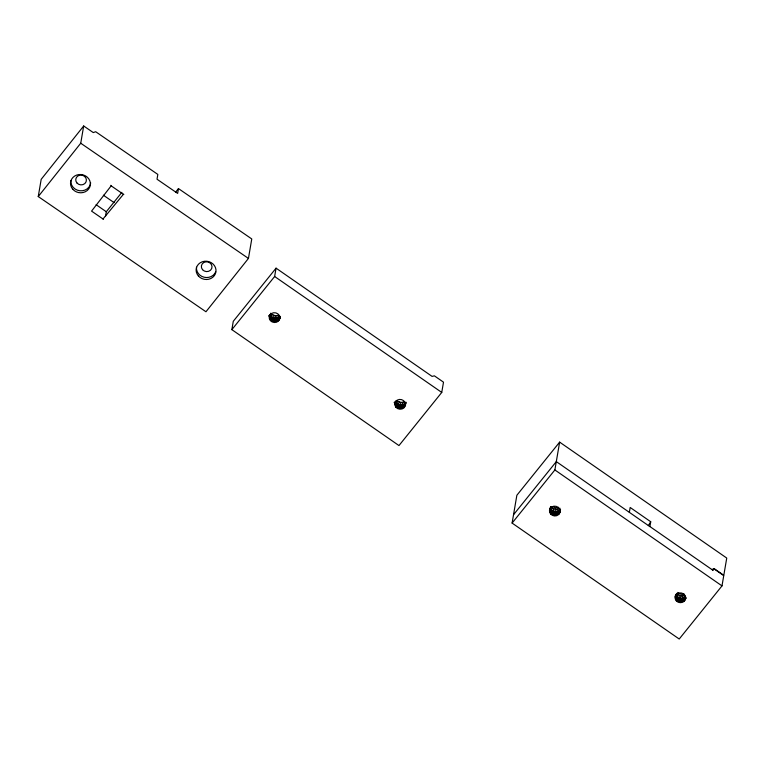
<?xml version="1.0" encoding="UTF-8"?>
<svg xmlns="http://www.w3.org/2000/svg" width="765" height="765" viewBox="0 0 765 765"><rect width="100%" height="100%" fill="white"/><g stroke="black" fill="none" stroke-linecap="round" stroke-linejoin="round"><path stroke-width="1.15" d="M38.25 196.557L41.195 179.316L83.681 125.986L93.282 132.584L95.673 131.723L157.839 174.42L157.016 179.22L177.643 193.402L178.465 188.592L251.771 238.948L248.443 258.427L205.957 311.757L38.25 196.557L80.736 143.227L83.681 125.986M231.862 329.639L233.287 321.29L276.06 268.161L432.082 376.399L434.377 375.835L443.509 382.165L441.749 392.435L398.976 445.565L231.862 329.639L274.635 276.5L276.06 268.161M270.007 316.117L270.341 314.185M271.346 317.322L271.843 314.415L270.504 313.22M273.459 315.266L272.971 318.164L278.355 318.164L278.852 315.266L275.257 315.706L271.843 314.415M274.759 318.603L275.257 315.706M276.595 318.603L277.093 315.696M395.62 402.83L395.954 400.898M396.959 404.025L397.456 401.128L400.87 402.409L404.465 401.969L403.977 404.876M398.584 404.876L399.081 401.979M400.372 405.316L400.87 402.409M402.208 405.316L402.706 402.409M405.536 404.025L405.871 402.094M649.906 526.54L712.33 569.848L714.625 569.284L723.747 575.615L721.997 585.885L679.224 639.014L512.101 523.088L516.863 495.261L559.636 442.132L726.75 558.058L723.805 575.309L714.233 568.663L711.861 569.514M512.101 523.088L554.874 469.949L559.636 442.132M551.594 510.762L552.081 507.864L550.743 506.669L550.255 509.567L551.594 510.762L556.844 512.053L557.331 509.146L559.1 508.706L558.603 511.613M553.21 511.613L553.707 508.715L552.081 507.864M554.998 512.053L555.495 509.146L557.331 509.146M629.346 512.349L630.178 507.472L650.728 521.749L649.896 526.607L556.308 461.611L513.525 514.74M676.193 594.348L675.868 596.279L678.823 598.326L679.32 595.419L676.365 593.382M677.207 597.475L677.704 594.577M680.611 598.756L681.108 595.859L684.713 595.419L684.216 598.316M682.457 598.756L682.954 595.859M105.455 216.438L106.297 211.742L121.865 192.34M648.328 525.612L650.728 521.749M103.485 219.182A4.141 1.492 38.7 0 1 103.093 219.048L91.571 211.111L111.193 185.79A5.298 1.913 38.7 0 1 110.753 185.312M175.501 192.292L178.465 188.592M712.76 570.499L714.233 568.663M123.844 194.32A4.141 1.492 38.7 0 1 123.49 194.224L103.007 219.01M553.707 508.715L555.495 509.146M679.32 595.419L681.108 595.859M80.736 143.227L248.443 258.427M111.422 186.019L123.165 194.119M103.39 195.218L114.109 202.61M396.098 406.932L397.963 408.223M676.337 600.382L678.211 601.673M96.113 204.695L106.297 211.742M554.874 469.949L721.997 585.885M274.635 276.5L441.749 392.435M90.681 182.864A9.974 9.132 9.7 0 1 79.78 190.753A9.974 9.132 9.7 0 1 70.887 180.483M215.701 271.881A9.974 9.132 9.7 0 1 204.112 277.226A9.974 9.132 9.7 0 1 196.5 267.195M684.015 593.965A5.355 4.896 9.7 0 1 677.685 592.426M558.383 507.358A5.355 4.896 9.7 0 1 553.066 506.717M404.341 407.209A8.453 7.736 9.7 0 1 395.954 406.196M404.379 407.018A8.453 7.736 9.7 0 1 395.983 406.005M405.536 405.173A7.315 6.703 9.7 0 1 394.262 402.419M405.603 402.62A5.355 4.896 9.7 0 1 399.799 408.137A5.355 4.896 9.7 0 1 395.342 401.386M405.565 404.981A7.315 6.703 9.7 0 1 394.291 402.227M405.871 403.05A6.082 5.565 9.7 0 1 395.419 401.788M405.909 402.859A6.082 5.565 9.7 0 1 395.448 401.596M278.728 320.497A8.453 7.736 9.7 0 1 270.341 319.483M278.766 320.305A8.453 7.736 9.7 0 1 270.37 319.292M279.923 318.46A7.315 6.703 9.7 0 1 269.653 317.226M280.028 317.198A5.355 4.896 9.7 0 1 273.488 321.3A5.355 4.896 9.7 0 1 269.729 314.683M279.952 318.269A7.315 6.703 9.7 0 1 268.678 315.515M280.258 316.337A6.082 5.565 9.7 0 1 269.806 315.084M279.206 317.179A6.082 5.565 9.7 0 1 269.835 314.893M684.589 600.659A8.453 7.736 9.7 0 1 676.193 599.645M684.618 600.458A8.453 7.736 9.7 0 1 676.231 599.454M685.775 598.622A7.315 6.703 9.7 0 1 675.505 597.389M685.889 597.35A5.355 4.896 9.7 0 1 679.349 601.462A5.355 4.896 9.7 0 1 675.591 594.835M685.813 598.431A7.315 6.703 9.7 0 1 675.543 597.197M685.029 597.532A6.082 5.565 9.7 0 1 675.658 595.237M685.067 597.341A6.082 5.565 9.7 0 1 675.696 595.046M558.976 513.946A8.453 7.736 9.7 0 1 550.58 512.933M559.005 513.755A8.453 7.736 9.7 0 1 550.618 512.741M560.162 511.909A7.315 6.703 9.7 0 1 549.892 510.676M559.827 508.123A5.355 4.896 9.7 0 1 554.424 514.874A5.355 4.896 9.7 0 1 550.628 507.013M560.19 511.718A7.315 6.703 9.7 0 1 549.92 510.485M560.496 509.786A6.082 5.565 9.7 0 1 550.045 508.534M560.535 509.595A6.082 5.565 9.7 0 1 550.083 508.333M76.94 182.978A5.355 4.896 9.7 0 0 86.062 181.869A5.355 4.896 9.7 0 0 80.22 175.118A5.355 4.896 9.7 0 0 76.94 182.978M202.553 269.691A5.355 4.896 9.7 0 0 211.676 268.582A5.355 4.896 9.7 0 0 205.833 261.831A5.355 4.896 9.7 0 0 202.553 269.691M72.742 189.213A9.974 9.132 9.7 0 0 89.754 187.138A9.974 9.132 9.7 0 0 78.862 174.563A9.974 9.132 9.7 0 0 72.742 189.213M198.355 275.926A9.974 9.132 9.7 0 0 215.367 273.851A9.974 9.132 9.7 0 0 204.475 261.267A9.974 9.132 9.7 0 0 198.355 275.926M396.021 407.315A5.355 4.896 9.7 0 0 405.144 406.205A5.355 4.896 9.7 0 0 399.301 399.454A5.355 4.896 9.7 0 0 396.021 407.315M270.399 320.602A5.355 4.896 9.7 0 0 279.531 319.493A5.355 4.896 9.7 0 0 273.688 312.742A5.355 4.896 9.7 0 0 270.399 320.602M676.26 600.764A5.355 4.896 9.7 0 0 685.383 599.655A5.355 4.896 9.7 0 0 679.54 592.904A5.355 4.896 9.7 0 0 676.26 600.764M550.647 514.051A5.355 4.896 9.7 0 0 559.77 512.942A5.355 4.896 9.7 0 0 553.927 506.191A5.355 4.896 9.7 0 0 550.647 514.051"/></g></svg>
